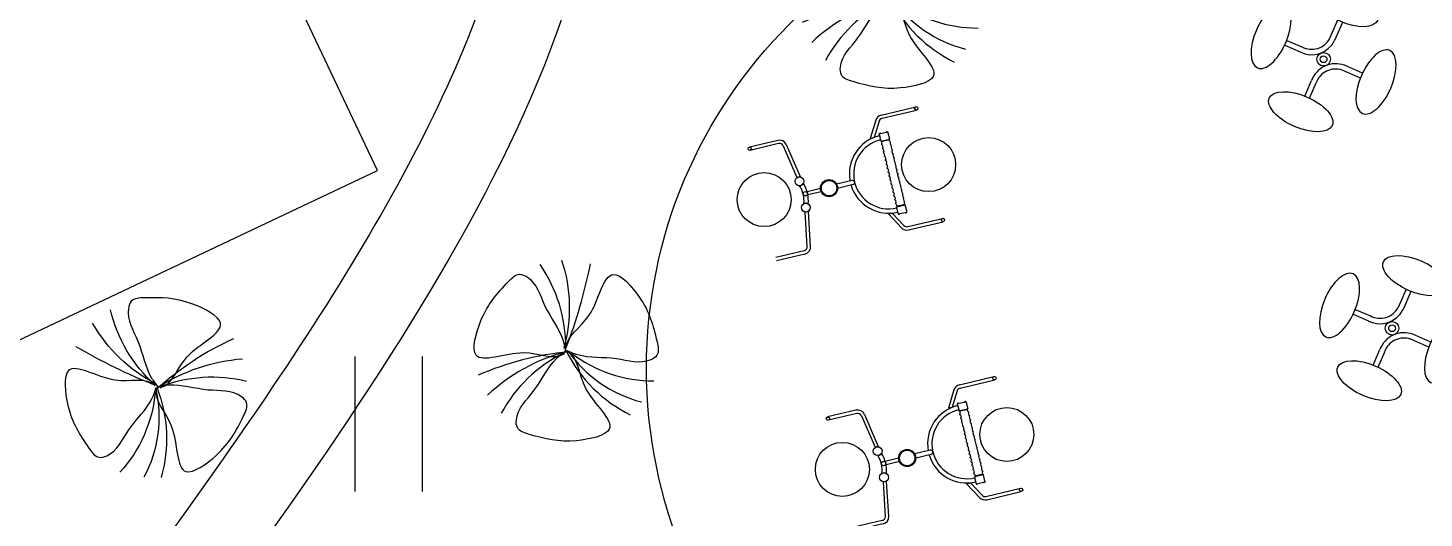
# Model space of a CAD drawing. Extents: x -809667 to 586099, y 3084146 to 3634412.
# Drawn here: x 381935.33 to 381945.67, y 3085728.85 to 3085732.48 of the extents above; entities that cross this region are included whole.
import ezdxf

# ---------------------------------------------------------------- set-up
doc = ezdxf.new("R2010")
doc.units = 0
doc.header["$LTSCALE"] = 0.5
doc.layers.get('0').update_dxf_attribs({"linetype": 'CONTINUOUS'})
for name, color, linetype in [('1', 7, 'CONTINUOUS'), ('dxt', 252, 'CONTINUOUS'), ('停车位', 6, 'CONTINUOUS'), ('器材', 1, 'CONTINUOUS'), ('绿化图层', 84, 'CONTINUOUS'), ('道路', 4, 'CONTINUOUS')]:
    doc.layers.add(name, color=color, linetype=linetype)

# ---------------------------------------------------------------- blocks, each defined once
blk = doc.blocks.new('gc121')
at = {"color": 0}
for p, q in [((-0.5, -1), (-0.5, 1)), ((0.5, -1), (0.5, 1))]:
    blk.add_line(p, q, dxfattribs=at)
blk = doc.blocks.new('A$C42CC5923')
at = {"layer": '器材', "color": 0}
for p, q in [((319, 751), (407, 634)), ((351, 775), (439, 658)), ((751, 719), (634, 631)), ((775, 687), (658, 599)), ((263, 351), (360, 425)), ((287, 319), (386, 394)), ((687, 263), (612, 363)), ((719, 287), (645, 385))]:
    blk.add_line(p, q, dxfattribs=at)
for radius in [50, 25]:
    blk.add_circle((519, 519), radius, dxfattribs=at)
for centre, radius, start, end in [((279, 553), 152, 302.4629, 32.4629), ((281, 552), 190, 303.7495, 33.7495), ((757, 486), 190, 130.3037, 220.3037), ((758, 485), 152, 131.5902, 221.5902)]:
    blk.add_arc(centre, radius, start, end, dxfattribs=at)
for centre, major_axis in [((263, 858), (-203, -153)), ((774, 180), (203, 153))]:
    blk.add_ellipse(centre, major_axis=major_axis, ratio=0.467287, dxfattribs=at)
at = {"layer": '器材', "color": 0, "extrusion": (0, 0, -1)}
for centre, major_axis in [((857, 774), (153, -203)), ((180, 264), (-153, 203))]:
    blk.add_ellipse(centre, major_axis=major_axis, ratio=0.467287, dxfattribs=at)
blk = doc.blocks.new('A$C13153371')
at = {"layer": '器材', "color": 0}
for p, q in [((458, 875), (195, 876)), ((458, 850), (195, 851)), ((484, 835), (547, 725)), ((506, 847), (576, 725)), ((1247, 868), (1463, 867)), ((1247, 843), (1463, 842)), ((440, 743), (439, 742)), ((439, 739), (439, 742)), ((440, 738), (439, 739)), ((440, 738), (439, 737)), ((439, 737), (439, 689)), ((440, 745), (440, 743)), ((504, 742), (440, 743)), ((449, 746), (441, 746)), ((450, 745), (450, 743)), ((494, 744), (494, 742)), ((503, 745), (495, 745)), ((504, 744), (504, 742)), ((505, 741), (504, 742)), ((505, 738), (504, 737)), ((505, 736), (504, 737)), ((505, 738), (505, 741)), ((505, 736), (505, 688)), ((505, 728), (505, 696)), ((576, 725), (547, 725)), ((1192, 823), (1147, 568)), ((1217, 818), (1172, 568)), ((440, 688), (439, 689)), ((504, 687), (440, 688)), ((441, 638), (442, 658)), ((441, 608), (441, 628)), ((442, 668), (442, 678)), ((497, 682), (447, 683)), ((501, 637), (502, 657)), ((501, 607), (501, 627)), ((502, 667), (502, 677)), ((505, 688), (504, 687)), ((441, 578), (441, 598)), ((441, 548), (441, 568)), ((441, 518), (441, 538)), ((501, 577), (501, 597)), ((501, 547), (501, 567)), ((501, 517), (501, 537)), ((1147, 568), (1172, 568)), ((441, 488), (441, 508)), ((441, 458), (441, 478)), ((441, 428), (441, 448)), ((441, 398), (441, 418)), ((501, 487), (501, 507)), ((501, 457), (501, 477)), ((501, 427), (501, 447)), ((501, 397), (501, 417)), ((779, 452), (897, 452)), ((779, 420), (897, 420)), ((1021, 448), (1122, 448)), ((1021, 423), (1122, 423)), ((1122, 423), (1122, 448)), ((440, 338), (441, 358)), ((440, 308), (440, 328)), ((441, 368), (441, 388)), ((500, 337), (501, 357)), ((500, 307), (500, 327)), ((501, 367), (501, 387)), ((440, 298), (440, 278)), ((440, 248), (440, 268)), ((440, 218), (440, 238)), ((440, 198), (440, 208)), ((500, 297), (500, 277)), ((500, 247), (500, 267)), ((500, 217), (500, 237)), ((500, 197), (500, 207)), ((1190, 47), (1146, 302)), ((1146, 302), (1171, 302)), ((1214, 52), (1171, 302)), ((438, 188), (437, 187)), ((437, 139), (437, 187)), ((438, 138), (437, 139)), ((438, 138), (437, 137)), ((437, 137), (437, 134)), ((438, 133), (437, 134)), ((502, 187), (438, 188)), ((502, 132), (438, 133)), ((438, 131), (438, 133)), ((447, 130), (439, 130)), ((445, 193), (495, 192)), ((448, 131), (448, 133)), ((481, 40), (545, 149)), ((492, 130), (492, 132)), ((501, 129), (493, 129)), ((503, 186), (502, 187)), ((503, 138), (502, 137)), ((503, 136), (502, 137)), ((503, 133), (502, 132)), ((502, 130), (502, 132)), ((503, 138), (503, 186)), ((503, 146), (503, 178)), ((503, 27), (574, 149)), ((503, 136), (503, 133)), ((574, 149), (545, 149)), ((455, 25), (192, 26)), ((455, 0), (192, 1)), ((1244, 27), (1460, 26)), ((1244, 2), (1460, 1))]:
    blk.add_line(p, q, dxfattribs=at)
for centre, radius in [((194, 863), 12.5), ((200, 440), 200), ((1159, 535), 33), ((1445, 405), 200), ((958, 436), 63.5), ((958, 436), 57), ((1138, 435), 16), ((1159, 335), 33), ((191, 13), 12.5), ((1460, 14), 12.5)]:
    blk.add_circle(centre, radius, dxfattribs=at)
for centre, radius, start, end in [((458, 820), 55, 29.8087, 89.8087), ((458, 820), 30, 29.8087, 89.8087), ((1246, 813), 55, 89.8087, 169.8087), ((1246, 813), 30, 89.8087, 169.8087), ((441, 745), 1, 89.8087, 179.8087), ((449, 745), 1, 359.8087, 89.8087), ((495, 744), 1, 89.8087, 179.8087), ((503, 744), 1, 359.8087, 89.8087), ((504, 437), 291, 2.9606, 89.8087), ((441, 633), 5, 89.8087, 269.8087), ((442, 663), 5, 89.8087, 269.8087), ((447, 678), 5, 89.8087, 179.8087), ((497, 677), 5, 359.8087, 89.8087), ((501, 632), 5, 269.8087, 89.8087), ((502, 662), 5, 269.8087, 89.8087), ((504, 437), 259, 269.8087, 89.8087), ((441, 603), 5, 89.8087, 269.8087), ((441, 573), 5, 89.8087, 269.8087), ((441, 543), 5, 89.8087, 269.8087), ((441, 513), 5, 89.8087, 269.8087), ((501, 602), 5, 269.8087, 89.8087), ((501, 572), 5, 269.8087, 89.8087), ((501, 542), 5, 269.8087, 89.8087), ((501, 512), 5, 269.8087, 89.8087), ((441, 483), 5, 89.8087, 269.8087), ((441, 453), 5, 89.8087, 269.8087), ((441, 423), 5, 89.8087, 269.8087), ((501, 482), 5, 269.8087, 89.8087), ((501, 452), 5, 269.8087, 89.8087), ((501, 422), 5, 269.8087, 89.8087), ((504, 437), 291, 269.8087, 356.6568), ((779, 436), 16, 89.8087, 269.8087), ((1354, 434), 232, 160.3764, 199.241), ((1159, 535), 33, 223.5476, 281.6072), ((1354, 434), 200, 160.0241, 199.5934), ((440, 333), 5, 89.8087, 269.8087), ((441, 393), 5, 89.8087, 269.8087), ((441, 363), 5, 89.8087, 269.8087), ((500, 332), 5, 269.8087, 89.8087), ((501, 392), 5, 269.8087, 89.8087), ((501, 362), 5, 269.8087, 89.8087), ((1159, 335), 33, 78.0103, 136.0698), ((440, 303), 5, 89.8087, 269.8087), ((440, 273), 5, 89.8087, 269.8087), ((440, 243), 5, 89.8087, 269.8087), ((440, 213), 5, 89.8087, 269.8087), ((500, 302), 5, 269.8087, 89.8087), ((500, 272), 5, 269.8087, 89.8087), ((500, 242), 5, 269.8087, 89.8087), ((500, 212), 5, 269.8087, 89.8087), ((439, 131), 1, 179.8087, 269.8087), ((445, 198), 5, 179.8087, 269.8087), ((447, 131), 1, 269.8087, 359.8087), ((493, 130), 1, 179.8087, 269.8087), ((495, 197), 5, 269.8087, 359.8087), ((501, 130), 1, 269.8087, 359.8087), ((456, 55), 30, 269.8087, 329.8087), ((456, 55), 55, 269.8087, 329.8087), ((1244, 57), 55, 189.8087, 269.8087), ((1244, 57), 30, 189.8087, 269.8087)]:
    blk.add_arc(centre, radius, start, end, dxfattribs=at)
blk = doc.blocks.new('白玉兰')
at = {"color": 0}
for centre, radius, start, end in [((-1261, 1665), 2054, 309.3934, 347.1655), ((-713, 1844), 1941, 291.8214, 332.6346), ((-4729, -6984), 8429, 56.1879, 65.279), ((-478, 2077), 2115, 283.2993, 320.8528), ((-1148, -2037), 2310, 61.625, 95.1491), ((-559, -2135), 2214, 76.7033, 111.4018), ((4371, -556), 4392, 172.1708, 190.6677), ((2827, 107), 2821, 182.2544, 209.8868), ((2146, 475), 2185, 193.3063, 228.4107)]:
    blk.add_arc(centre, radius, start, end, dxfattribs=at)
for points in [[(-33, 16), (-233, 73), (-342, 562), (-1254, 922), (-425, 1375), (-33, 1392), (376, 1386), (477, 1091), (236, 716), (185, 277), (29, 67), (-7, 18)], [(8, 31), (155, 177), (635, 34), (1395, 653), (1385, -291), (1209, -641), (1004, -995), (697, -939), (487, -546), (129, -287), (22, -49), (-3, 7)], [(36, -22), (99, -220), (-250, -580), (-51, -1540), (-885, -1095), (-1114, -777), (-1334, -432), (-1142, -186), (-697, -181), (-301, 17), (-41, 2), (21, -1)]]:
    blk.add_open_spline(points, degree=3, knots=[0, 0, 0, 0, 621.989778, 1340.944545, 1869.007736, 2592.427455, 2798.699245, 2915.827596, 3435.261502, 4029.77129, 4212.300518, 4212.300518, 4212.300518, 4212.300518], dxfattribs=at)

msp = doc.modelspace()

# ---------------------------------------------------------------- linework, layer by layer
at = {"layer": '停车位', "flags": 128}
msp.add_lwpolyline([(381932.493, 3085728.861), (381937.917, 3085731.427), (381936.89, 3085733.597), (381931.467, 3085731.03)], close=True, dxfattribs=at)
at = {"layer": '道路', "linetype": 'Continuous'}
msp.add_circle((381943.508, 3085729.962), 3.6, dxfattribs=at)
for points, knots in [([(381933.612, 3085751.443), (381934.913, 3085749.986), (381937.183, 3085747.444), (381933.704, 3085741.284), (381942.107, 3085735.596), (381938.206, 3085730.228), (381936.329, 3085727.647), (381936.329, 3085727.647), (381936.329, 3085727.647), (381936.329, 3085727.647), (381935.672, 3085726.742), (381935.015, 3085725.838), (381934.358, 3085724.934)], [0, 0, 0, 0, 5.241042, 9.145642, 17.995634, 26.196498, 26.196498, 26.196498, 26.196498, 26.196498, 26.196498, 29.068606, 29.068606, 29.068606, 29.068606]), ([(381933.164, 3085751.043), (381933.365, 3085750.818), (381933.565, 3085750.595), (381934.142, 3085749.93), (381934.5, 3085749.492), (381935.016, 3085748.731), (381935.201, 3085748.405), (381935.472, 3085747.761), (381935.556, 3085747.444), (381935.596, 3085746.938), (381935.589, 3085746.751), (381935.535, 3085746.339), (381935.488, 3085746.12), (381935.312, 3085745.442), (381935.146, 3085744.958), (381934.924, 3085744.144), (381934.85, 3085743.83), (381934.773, 3085743.248), (381934.76, 3085742.98), (381934.789, 3085742.459), (381934.828, 3085742.204), (381935.06, 3085741.234), (381935.395, 3085740.568), (381936.188, 3085739.305), (381936.647, 3085738.705), (381937.532, 3085737.539), (381937.958, 3085736.973), (381938.485, 3085736.101), (381938.648, 3085735.784), (381938.898, 3085735.126), (381938.969, 3085734.792), (381939.004, 3085734.095), (381938.969, 3085733.735), (381938.728, 3085732.649), (381938.391, 3085731.887), (381937.489, 3085730.311), (381936.927, 3085729.5), (381936.173, 3085728.452), (381936.009, 3085728.226), (381935.844, 3085727.999), (381935.842, 3085727.996), (381935.839, 3085727.993), (381935.837, 3085727.989), (381935.245, 3085727.175), (381934.653, 3085726.361), (381934.062, 3085725.547)], [0, 0, 0, 0, 0.809904, 0.809904, 2.429711, 2.429711, 3.66837, 3.66837, 4.926642, 4.926642, 5.673722, 5.673722, 6.420801, 6.420801, 7.887995, 7.887995, 8.767827, 8.767827, 9.468061, 9.468061, 10.168296, 10.168296, 12.19742, 12.19742, 14.226544, 14.226544, 16.255668, 16.255668, 17.461197, 17.461197, 18.836307, 18.836307, 20.211417, 20.211417, 22.844117, 22.844117, 25.476818, 25.476818, 26.19649, 26.19649, 26.19649, 26.207121, 26.207121, 26.207121, 28.79312, 28.79312, 28.79312, 28.79312])]:
    msp.add_open_spline(points, degree=3, knots=knots, dxfattribs=at)

# ---------------------------------------------------------------- block references
at = {"layer": '1'}
for name, p, xscale, yscale, zscale, rotation in [('A$C42CC5923', (381944.216, 3085732.448), 0.0009999999999999998, 0.0009999999999999998, 0.0009999999999999998, 299.5357912648619), ('A$C13153371', (381942.089, 3085731.946), 0.0009999999999999998, 0.0009999999999999998, 0.0009999999999999998, 193.604963776433), ('A$C42CC5923', (381944.723, 3085730.455), 0.0009999999999999998, 0.0009999999999999998, 0.0009999999999999998, 299.5357912648619), ('A$C13153371', (381942.668, 3085729.947), 0.001, 0.001, 0.001, 193.604963776433), ('A$C42CC5923', (381945.27, 3085728.538), 0.0009999999999999998, 0.0009999999999999998, 0.0009999999999999998, 299.5357912648619)]:
    msp.add_blockref(name, p, dxfattribs=dict(at, xscale=xscale, yscale=yscale, zscale=zscale, rotation=rotation))
at = {"layer": 'dxt', "color": 8, "linetype": 'Continuous', "xscale": 0.5, "yscale": 0.5}
msp.add_blockref('gc121', (381938, 3085729.549, 0.717), dxfattribs=at)
at = {"layer": '绿化图层', "color": 8, "linetype": 'Continuous', "zscale": 0.04880798235096967}
for p, xscale, yscale, rotation in [((381941.707, 3085732.702), 0.0004880798049271108, 0.0004880798049271108, 283.1089006423777), ((381939.307, 3085730.089), 0.0004880798049271109, 0.0004880798049271109, 283.1089006423777), ((381936.288, 3085729.826), -0.0004880798049271107, 0.0004880798049271107, 124.6526560546043)]:
    msp.add_blockref('白玉兰', p, dxfattribs=dict(at, xscale=xscale, yscale=yscale, rotation=rotation))

doc.saveas('drawing.dxf')
